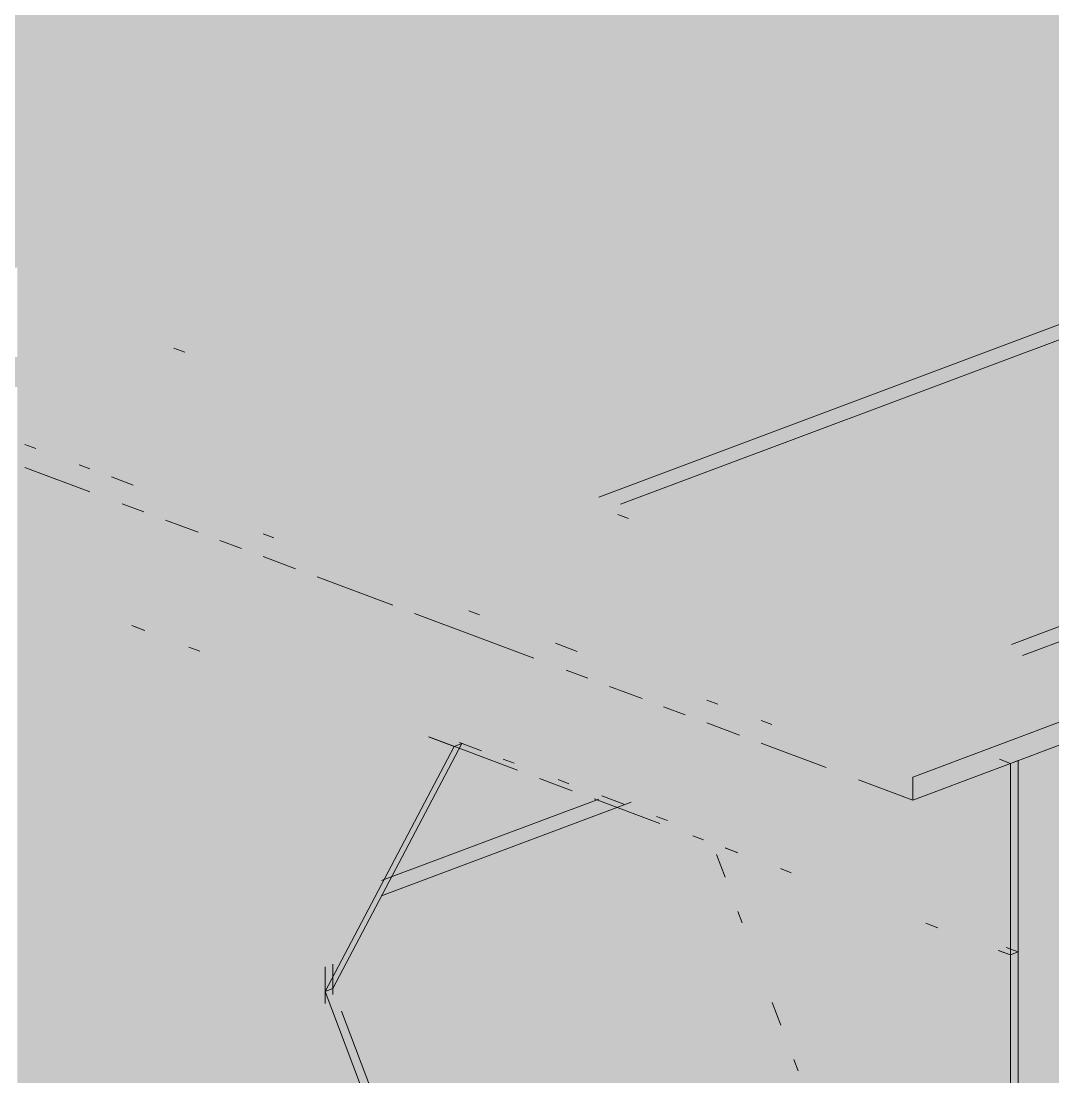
# Paper-space layout '03 3D Building and Roof' of a CAD drawing. Header units: millimetres. Extents: x 5 to 415, y 5 to 292.
# Drawn here: x 182.57 to 188.49, y 92.27 to 98.33 of the extents above; entities that cross this region are included whole.
import ezdxf

# ---------------------------------------------------------------- set-up
doc = ezdxf.new("R2010")
doc.units = ezdxf.units.MM
doc.layers.add('EXISTING', color=7, linetype='Continuous')
doc.layers.add('IMAGES', color=7, linetype='Continuous')

# ---------------------------------------------------------------- blocks, each defined once
blk = doc.blocks.new('SHEET_03')
at = {"layer": 'EXISTING', "color": 250, "lineweight": 9}
for p, q in [((185.8864, 95.5961), (193.7485, 98.5413)), ((186.0112, 95.5554), (193.8109, 98.4773)), ((188.2575, 94.7508), (196.0572, 97.6726)), ((188.3199, 94.6867), (196.0572, 97.5852)), ((183.5087, 96.4283), (183.4465, 96.4516)), ((182.5909, 95.8981), (182.653, 95.8748)), ((182.9639, 95.6273), (182.5909, 95.767)), ((182.9017, 95.7817), (182.9639, 95.7584)), ((183.0883, 95.7118), (183.2126, 95.6652)), ((183.2748, 95.5108), (183.1505, 95.5574)), ((183.5857, 95.3943), (183.3992, 95.4642)), ((186.058, 95.4733), (185.9958, 95.4966)), ((183.8344, 95.3012), (183.7101, 95.3478)), ((183.9588, 95.3857), (184.0209, 95.3624)), ((184.1453, 95.1847), (183.9588, 95.2546)), ((184.7049, 94.9751), (184.2697, 95.1381)), ((185.5132, 94.6723), (184.8293, 94.9285)), ((185.1401, 94.9431), (185.2023, 94.9198)), ((183.2742, 94.8323), (183.2047, 94.8583)), ((183.2178, 94.8534), (183.2807, 94.8299)), ((183.5323, 94.7356), (183.5953, 94.7121)), ((185.6376, 94.7568), (185.7619, 94.7102)), ((185.8241, 94.5558), (185.6997, 94.6024)), ((186.135, 94.4394), (185.9485, 94.5092)), ((186.3837, 94.3462), (186.2593, 94.3928)), ((186.5081, 94.4307), (186.5702, 94.4074)), ((187.6894, 93.9882), (188.856, 94.4252)), ((186.8189, 94.3143), (186.8811, 94.291)), ((186.6946, 94.2297), (186.5081, 94.2996)), ((188.856, 94.294), (187.6894, 93.8571)), ((185.0564, 94.1647), (184.9083, 94.2202)), ((184.9163, 94.2172), (185.4196, 94.0286)), ((184.3157, 92.7588), (185.0564, 94.1647)), ((185.1008, 94.1813), (184.3602, 92.7754)), ((185.1008, 94.1813), (185.0564, 94.1647)), ((185.2124, 94.1396), (185.0866, 94.1867)), ((187.192, 94.0434), (186.8189, 94.1831)), ((185.4011, 94.0689), (185.3382, 94.0924)), ((188.2505, 94.0672), (188.1876, 94.0908)), ((188.2505, 94.0672), (188.2949, 94.0839)), ((188.2949, 94.0839), (188.2949, 92.9848)), ((188.2505, 92.9682), (188.2505, 94.0672)), ((185.5454, 93.9815), (185.7341, 93.9108)), ((185.7157, 93.951), (185.6528, 93.9746)), ((187.6894, 93.8571), (187.3785, 93.9735)), ((187.6894, 93.9882), (187.6894, 93.8571)), ((184.6384, 93.395), (185.8864, 93.8625)), ((184.6384, 93.3076), (186.0736, 93.8452)), ((185.86, 93.8637), (186.2374, 93.7223)), ((186.0302, 93.8332), (185.9044, 93.8803)), ((186.2818, 93.7389), (186.2189, 93.7625)), ((186.4261, 93.6516), (186.489, 93.628)), ((186.5624, 93.5444), (186.6118, 93.4137)), ((186.6858, 93.5543), (186.6118, 93.582)), ((186.6149, 93.5809), (186.6778, 93.5573)), ((186.9294, 93.4631), (186.9923, 93.4395)), ((186.6858, 93.2176), (186.7105, 93.1523)), ((187.8339, 93.1242), (187.7644, 93.1503)), ((188.2505, 92.9682), (188.181, 92.9942)), ((188.1876, 92.9917), (188.2505, 92.9682)), ((188.2255, 93.0108), (188.2949, 92.9848)), ((188.2949, 92.9848), (188.232, 93.0084)), ((188.2949, 92.9848), (188.2505, 92.9682)), ((188.2949, 92.9848), (188.2949, 89.6181)), ((188.2505, 89.6014), (188.2505, 92.9682)), ((184.3157, 92.8991), (184.3157, 92.7588)), ((184.3157, 92.7244), (184.3157, 92.8618)), ((184.3602, 92.7754), (184.3602, 92.9157)), ((184.3602, 92.8785), (184.3602, 92.7411)), ((184.3157, 92.7588), (184.3602, 92.7754)), ((184.3157, 92.7588), (184.3157, 92.6886)), ((185.0317, 90.8633), (184.3157, 92.7588)), ((186.8833, 92.6947), (186.9327, 92.564)), ((184.4095, 92.6447), (184.6811, 91.9257)), ((187.0068, 92.3679), (187.0315, 92.3026))]:
    blk.add_line(p, q, dxfattribs=at)
at = {"layer": 'IMAGES', "color": 7}
for points in [[(179.6344, 98.2857), (190.2589, 98.2857), (179.6344, 98.4571), (190.2589, 98.4571)], [(179.6344, 98.1143), (189.7448, 98.1143), (179.6344, 98.2857), (189.7448, 98.2857)], [(179.9771, 97.9429), (189.5734, 97.9429), (179.9771, 98.1143), (189.5734, 98.1143)], [(180.4912, 97.7714), (189.0593, 97.7714), (180.4912, 97.9429), (189.0593, 97.9429)], [(181.0053, 97.6), (188.3739, 97.6), (181.0053, 97.7714), (188.3739, 97.7714)], [(188.3739, 97.4286), (188.5453, 97.4286), (188.3739, 97.7714), (188.5453, 97.7714)], [(181.348, 97.4286), (188.0312, 97.4286), (181.348, 97.6), (188.0312, 97.6)], [(188.0312, 97.4286), (188.3739, 97.4286), (188.0312, 97.6), (188.3739, 97.6)], [(181.8621, 97.2571), (187.6884, 97.2571), (181.8621, 97.4286), (187.6884, 97.4286)], [(187.6884, 97.2571), (188.0312, 97.2571), (187.6884, 97.4286), (188.0312, 97.4286)], [(188.0312, 97.2571), (188.2025, 97.2571), (188.0312, 97.4286), (188.2025, 97.4286)], [(188.2025, 97.2571), (188.3739, 97.2571), (188.2025, 97.4286), (188.3739, 97.4286)], [(188.3739, 97.2571), (188.5453, 97.2571), (188.3739, 97.4286), (188.5453, 97.4286)], [(182.3762, 97.0857), (187.1743, 97.0857), (182.3762, 97.2571), (187.1743, 97.2571)], [(187.1743, 97.0857), (187.6884, 97.0857), (187.1743, 97.2571), (187.6884, 97.2571)], [(187.6884, 97.0857), (187.8598, 97.0857), (187.6884, 97.2571), (187.8598, 97.2571)], [(187.8598, 97.0857), (188.0312, 97.0857), (187.8598, 97.2571), (188.0312, 97.2571)], [(188.0312, 97.0857), (188.2025, 97.0857), (188.0312, 97.2571), (188.2025, 97.2571)], [(188.2025, 97.0857), (188.3739, 97.0857), (188.2025, 97.2571), (188.3739, 97.2571)], [(188.3739, 97.0857), (188.5453, 97.0857), (188.3739, 97.2571), (188.5453, 97.2571)], [(182.3762, 96.9143), (182.7189, 96.9143), (182.3762, 97.0857), (182.7189, 97.0857)], [(182.7189, 96.9143), (186.6603, 96.9143), (182.7189, 97.0857), (186.6603, 97.0857)], [(186.6603, 96.9143), (187.1743, 96.9143), (186.6603, 97.0857), (187.1743, 97.0857)], [(187.1743, 96.9143), (187.3457, 96.9143), (187.1743, 97.0857), (187.3457, 97.0857)], [(187.3457, 96.9143), (187.6884, 96.9143), (187.3457, 97.0857), (187.6884, 97.0857)], [(187.6884, 96.9143), (187.8598, 96.9143), (187.6884, 97.0857), (187.8598, 97.0857)], [(187.8598, 96.9143), (188.0312, 96.9143), (187.8598, 97.0857), (188.0312, 97.0857)], [(188.0312, 96.9143), (188.2025, 96.9143), (188.0312, 97.0857), (188.2025, 97.0857)], [(188.2025, 96.9143), (188.888, 96.9143), (188.2025, 97.0857), (188.888, 97.0857)], [(182.5475, 96.7429), (182.7189, 96.7429), (182.5475, 96.9143), (182.7189, 96.9143)], [(182.7189, 96.7429), (183.233, 96.7429), (182.7189, 96.9143), (183.233, 96.9143)], [(183.233, 96.5714), (183.4044, 96.5714), (183.233, 96.9143), (183.4044, 96.9143)], [(183.4044, 96.7429), (186.1462, 96.7429), (183.4044, 96.9143), (186.1462, 96.9143)], [(186.1462, 96.7429), (186.6603, 96.7429), (186.1462, 96.9143), (186.6603, 96.9143)], [(186.6603, 96.7429), (186.8316, 96.7429), (186.6603, 96.9143), (186.8316, 96.9143)], [(186.8316, 96.7429), (187.003, 96.7429), (186.8316, 96.9143), (187.003, 96.9143)], [(187.003, 96.7429), (187.1743, 96.7429), (187.003, 96.9143), (187.1743, 96.9143)], [(187.1743, 96.7429), (187.3457, 96.7429), (187.1743, 96.9143), (187.3457, 96.9143)], [(187.3457, 96.7429), (187.6884, 96.7429), (187.3457, 96.9143), (187.6884, 96.9143)], [(187.6884, 96.7429), (188.5453, 96.7429), (187.6884, 96.9143), (188.5453, 96.9143)], [(182.5475, 96.5714), (182.7189, 96.5714), (182.5475, 96.7429), (182.7189, 96.7429)], [(182.7189, 96.5714), (182.8903, 96.5714), (182.7189, 96.7429), (182.8903, 96.7429)], [(182.8903, 96.5714), (183.0616, 96.5714), (182.8903, 96.7429), (183.0616, 96.7429)], [(183.0616, 96.5714), (183.233, 96.5714), (183.0616, 96.7429), (183.233, 96.7429)], [(183.4044, 96.5714), (183.5757, 96.5714), (183.4044, 96.7429), (183.5757, 96.7429)], [(183.5757, 96.5714), (185.9748, 96.5714), (183.5757, 96.7429), (185.9748, 96.7429)], [(185.9748, 96.5714), (186.1462, 96.5714), (185.9748, 96.7429), (186.1462, 96.7429)], [(186.1462, 96.5714), (186.4889, 96.5714), (186.1462, 96.7429), (186.4889, 96.7429)], [(186.4889, 96.5714), (186.6603, 96.5714), (186.4889, 96.7429), (186.6603, 96.7429)], [(186.6603, 96.5714), (186.8316, 96.5714), (186.6603, 96.7429), (186.8316, 96.7429)], [(186.8316, 96.5714), (187.003, 96.5714), (186.8316, 96.7429), (187.003, 96.7429)], [(187.003, 96.5714), (187.1743, 96.5714), (187.003, 96.7429), (187.1743, 96.7429)], [(187.1743, 96.5714), (188.0312, 96.5714), (187.1743, 96.7429), (188.0312, 96.7429)], [(188.0312, 96.5714), (188.2025, 96.5714), (188.0312, 96.7429), (188.2025, 96.7429)], [(188.2025, 96.5714), (188.3739, 96.5714), (188.2025, 96.7429), (188.3739, 96.7429)], [(188.3739, 96.5714), (188.5453, 96.5714), (188.3739, 96.7429), (188.5453, 96.7429)], [(182.5475, 96.4), (182.7189, 96.4), (182.5475, 96.5714), (182.7189, 96.5714)], [(182.7189, 96.4), (182.8903, 96.4), (182.7189, 96.5714), (182.8903, 96.5714)], [(182.8903, 96.4), (183.0616, 96.4), (182.8903, 96.5714), (183.0616, 96.5714)], [(183.0616, 96.4), (183.233, 96.4), (183.0616, 96.5714), (183.233, 96.5714)], [(183.233, 96.4), (183.4044, 96.4), (183.233, 96.5714), (183.4044, 96.5714)], [(183.4044, 96.4), (183.5757, 96.4), (183.4044, 96.5714), (183.5757, 96.5714)], [(183.5757, 96.4), (184.0898, 96.4), (183.5757, 96.5714), (184.0898, 96.5714)], [(184.0898, 96.4), (185.2894, 96.4), (184.0898, 96.5714), (185.2894, 96.5714)], [(185.2894, 96.4), (185.9748, 96.4), (185.2894, 96.5714), (185.9748, 96.5714)], [(185.9748, 96.4), (186.1462, 96.4), (185.9748, 96.5714), (186.1462, 96.5714)], [(186.1462, 96.4), (186.4889, 96.4), (186.1462, 96.5714), (186.4889, 96.5714)], [(186.4889, 96.4), (186.8316, 96.4), (186.4889, 96.5714), (186.8316, 96.5714)], [(186.8316, 96.4), (187.5171, 96.4), (186.8316, 96.5714), (187.5171, 96.5714)], [(187.5171, 96.4), (187.8598, 96.4), (187.5171, 96.5714), (187.8598, 96.5714)], [(187.8598, 96.4), (188.0312, 96.4), (187.8598, 96.5714), (188.0312, 96.5714)], [(188.0312, 96.4), (188.2025, 96.4), (188.0312, 96.5714), (188.2025, 96.5714)], [(188.2025, 96.4), (188.3739, 96.4), (188.2025, 96.5714), (188.3739, 96.5714)], [(188.3739, 96.2286), (188.5453, 96.2286), (188.3739, 96.5714), (188.5453, 96.5714)], [(182.0335, 96.2286), (183.233, 96.2286), (182.0335, 96.4), (183.233, 96.4)], [(183.233, 96.2286), (183.4044, 96.2286), (183.233, 96.4), (183.4044, 96.4)], [(183.4044, 96.2286), (183.5757, 96.2286), (183.4044, 96.4), (183.5757, 96.4)], [(183.5757, 96.2286), (183.7471, 96.2286), (183.5757, 96.4), (183.7471, 96.4)], [(183.7471, 96.2286), (183.9184, 96.2286), (183.7471, 96.4), (183.9184, 96.4)], [(183.9184, 96.2286), (184.0898, 96.2286), (183.9184, 96.4), (184.0898, 96.4)], [(184.0898, 96.2286), (184.4325, 96.2286), (184.0898, 96.4), (184.4325, 96.4)], [(184.4325, 96.2286), (184.9466, 96.2286), (184.4325, 96.4), (184.9466, 96.4)], [(184.9466, 96.2286), (185.2894, 96.2286), (184.9466, 96.4), (185.2894, 96.4)], [(185.2894, 96.2286), (185.4607, 96.2286), (185.2894, 96.4), (185.4607, 96.4)], [(185.4607, 96.2286), (185.6321, 96.2286), (185.4607, 96.4), (185.6321, 96.4)], [(185.6321, 96.2286), (185.9748, 96.2286), (185.6321, 96.4), (185.9748, 96.4)], [(185.9748, 96.2286), (186.1462, 96.2286), (185.9748, 96.4), (186.1462, 96.4)], [(186.1462, 96.2286), (186.3175, 96.2286), (186.1462, 96.4), (186.3175, 96.4)], [(186.3175, 96.2286), (187.1743, 96.2286), (186.3175, 96.4), (187.1743, 96.4)], [(187.1743, 96.2286), (187.3457, 96.2286), (187.1743, 96.4), (187.3457, 96.4)], [(187.3457, 96.2286), (187.5171, 96.2286), (187.3457, 96.4), (187.5171, 96.4)], [(187.5171, 96.2286), (187.6884, 96.2286), (187.5171, 96.4), (187.6884, 96.4)], [(187.6884, 96.2286), (187.8598, 96.2286), (187.6884, 96.4), (187.8598, 96.4)], [(187.8598, 96.2286), (188.3739, 96.2286), (187.8598, 96.4), (188.3739, 96.4)], [(182.5475, 96.0571), (182.7189, 96.0571), (182.5475, 96.2286), (182.7189, 96.2286)], [(182.7189, 96.0571), (183.4044, 96.0571), (182.7189, 96.2286), (183.4044, 96.2286)], [(183.4044, 96.0571), (183.7471, 96.0571), (183.4044, 96.2286), (183.7471, 96.2286)], [(183.7471, 96.0571), (183.9184, 96.0571), (183.7471, 96.2286), (183.9184, 96.2286)], [(183.9184, 96.0571), (184.0898, 96.0571), (183.9184, 96.2286), (184.0898, 96.2286)], [(184.0898, 96.0571), (184.2612, 96.0571), (184.0898, 96.2286), (184.2612, 96.2286)], [(184.2612, 96.0571), (184.4325, 96.0571), (184.2612, 96.2286), (184.4325, 96.2286)], [(184.4325, 96.0571), (184.6039, 96.0571), (184.4325, 96.2286), (184.6039, 96.2286)], [(184.6039, 96.0571), (184.7753, 96.0571), (184.6039, 96.2286), (184.7753, 96.2286)], [(184.7753, 96.0571), (184.9466, 96.0571), (184.7753, 96.2286), (184.9466, 96.2286)], [(184.9466, 96.0571), (185.118, 96.0571), (184.9466, 96.2286), (185.118, 96.2286)], [(185.118, 96.0571), (185.2894, 96.0571), (185.118, 96.2286), (185.2894, 96.2286)], [(185.2894, 96.0571), (185.4607, 96.0571), (185.2894, 96.2286), (185.4607, 96.2286)], [(185.4607, 96.0571), (185.6321, 96.0571), (185.4607, 96.2286), (185.6321, 96.2286)], [(185.6321, 96.0571), (185.9748, 96.0571), (185.6321, 96.2286), (185.9748, 96.2286)], [(185.9748, 96.0571), (186.6603, 96.0571), (185.9748, 96.2286), (186.6603, 96.2286)], [(186.6603, 96.0571), (186.8316, 96.0571), (186.6603, 96.2286), (186.8316, 96.2286)], [(186.8316, 96.0571), (187.003, 96.0571), (186.8316, 96.2286), (187.003, 96.2286)], [(187.003, 96.0571), (187.1743, 96.0571), (187.003, 96.2286), (187.1743, 96.2286)], [(187.1743, 96.0571), (187.3457, 96.0571), (187.1743, 96.2286), (187.3457, 96.2286)], [(187.3457, 95.8857), (187.5171, 95.8857), (187.3457, 96.2286), (187.5171, 96.2286)], [(187.5171, 96.0571), (187.8598, 96.0571), (187.5171, 96.2286), (187.8598, 96.2286)], [(187.8598, 96.0571), (188.2025, 96.0571), (187.8598, 96.2286), (188.2025, 96.2286)], [(188.2025, 96.0571), (188.7166, 96.0571), (188.2025, 96.2286), (188.7166, 96.2286)], [(182.5475, 95.8857), (182.7189, 95.8857), (182.5475, 96.0571), (182.7189, 96.0571)], [(182.7189, 95.8857), (182.8903, 95.8857), (182.7189, 96.0571), (182.8903, 96.0571)], [(182.8903, 95.8857), (183.233, 95.8857), (182.8903, 96.0571), (183.233, 96.0571)], [(183.233, 95.8857), (183.9184, 95.8857), (183.233, 96.0571), (183.9184, 96.0571)], [(183.9184, 95.8857), (184.0898, 95.8857), (183.9184, 96.0571), (184.0898, 96.0571)], [(184.0898, 95.8857), (184.2612, 95.8857), (184.0898, 96.0571), (184.2612, 96.0571)], [(184.2612, 95.8857), (184.4325, 95.8857), (184.2612, 96.0571), (184.4325, 96.0571)], [(184.4325, 95.8857), (184.6039, 95.8857), (184.4325, 96.0571), (184.6039, 96.0571)], [(184.6039, 95.8857), (184.7753, 95.8857), (184.6039, 96.0571), (184.7753, 96.0571)], [(184.7753, 95.8857), (185.118, 95.8857), (184.7753, 96.0571), (185.118, 96.0571)], [(185.118, 95.8857), (185.2894, 95.8857), (185.118, 96.0571), (185.2894, 96.0571)], [(185.2894, 95.8857), (185.4607, 95.8857), (185.2894, 96.0571), (185.4607, 96.0571)], [(185.4607, 95.8857), (186.1462, 95.8857), (185.4607, 96.0571), (186.1462, 96.0571)], [(186.1462, 95.8857), (186.6603, 95.8857), (186.1462, 96.0571), (186.6603, 96.0571)], [(186.6603, 95.8857), (186.8316, 95.8857), (186.6603, 96.0571), (186.8316, 96.0571)], [(186.8316, 95.8857), (187.003, 95.8857), (186.8316, 96.0571), (187.003, 96.0571)], [(187.003, 95.8857), (187.3457, 95.8857), (187.003, 96.0571), (187.3457, 96.0571)], [(187.5171, 95.8857), (187.6884, 95.8857), (187.5171, 96.0571), (187.6884, 96.0571)], [(187.6884, 95.8857), (187.8598, 95.8857), (187.6884, 96.0571), (187.8598, 96.0571)], [(187.8598, 95.8857), (188.2025, 95.8857), (187.8598, 96.0571), (188.2025, 96.0571)], [(188.2025, 95.8857), (190.0875, 95.8857), (188.2025, 96.0571), (190.0875, 96.0571)], [(182.5475, 95.7143), (182.7189, 95.7143), (182.5475, 95.8857), (182.7189, 95.8857)], [(182.7189, 95.5429), (182.8903, 95.5429), (182.7189, 95.8857), (182.8903, 95.8857)], [(182.8903, 95.7143), (183.0616, 95.7143), (182.8903, 95.8857), (183.0616, 95.8857)], [(183.0616, 95.7143), (183.233, 95.7143), (183.0616, 95.8857), (183.233, 95.8857)], [(183.233, 95.7143), (184.6039, 95.7143), (183.233, 95.8857), (184.6039, 95.8857)], [(184.6039, 95.7143), (185.118, 95.7143), (184.6039, 95.8857), (185.118, 95.8857)], [(185.118, 95.7143), (185.2894, 95.7143), (185.118, 95.8857), (185.2894, 95.8857)], [(185.2894, 95.7143), (185.4607, 95.7143), (185.2894, 95.8857), (185.4607, 95.8857)], [(185.4607, 95.7143), (185.8034, 95.7143), (185.4607, 95.8857), (185.8034, 95.8857)], [(185.8034, 95.7143), (186.1462, 95.7143), (185.8034, 95.8857), (186.1462, 95.8857)], [(186.1462, 95.7143), (186.3175, 95.7143), (186.1462, 95.8857), (186.3175, 95.8857)], [(186.3175, 95.7143), (186.4889, 95.7143), (186.3175, 95.8857), (186.4889, 95.8857)], [(186.4889, 95.7143), (186.6603, 95.7143), (186.4889, 95.8857), (186.6603, 95.8857)], [(186.6603, 95.7143), (186.8316, 95.7143), (186.6603, 95.8857), (186.8316, 95.8857)], [(186.8316, 95.7143), (187.003, 95.7143), (186.8316, 95.8857), (187.003, 95.8857)], [(187.003, 95.7143), (187.1743, 95.7143), (187.003, 95.8857), (187.1743, 95.8857)], [(187.1743, 95.7143), (187.3457, 95.7143), (187.1743, 95.8857), (187.3457, 95.8857)], [(187.3457, 95.7143), (187.5171, 95.7143), (187.3457, 95.8857), (187.5171, 95.8857)], [(187.5171, 95.7143), (189.4021, 95.7143), (187.5171, 95.8857), (189.4021, 95.8857)], [(182.5475, 95.5429), (182.7189, 95.5429), (182.5475, 95.7143), (182.7189, 95.7143)], [(182.8903, 95.5429), (183.0616, 95.5429), (182.8903, 95.7143), (183.0616, 95.7143)], [(183.0616, 95.5429), (183.233, 95.5429), (183.0616, 95.7143), (183.233, 95.7143)], [(183.233, 95.5429), (183.4044, 95.5429), (183.233, 95.7143), (183.4044, 95.7143)], [(183.4044, 95.5429), (183.5757, 95.5429), (183.4044, 95.7143), (183.5757, 95.7143)], [(183.5757, 95.5429), (183.7471, 95.5429), (183.5757, 95.7143), (183.7471, 95.7143)], [(183.7471, 95.5429), (184.0898, 95.5429), (183.7471, 95.7143), (184.0898, 95.7143)], [(184.0898, 95.5429), (185.6321, 95.5429), (184.0898, 95.7143), (185.6321, 95.7143)], [(185.6321, 95.5429), (185.8034, 95.5429), (185.6321, 95.7143), (185.8034, 95.7143)], [(185.8034, 95.5429), (185.9748, 95.5429), (185.8034, 95.7143), (185.9748, 95.7143)], [(185.9748, 95.5429), (186.1462, 95.5429), (185.9748, 95.7143), (186.1462, 95.7143)], [(186.1462, 95.5429), (186.3175, 95.5429), (186.1462, 95.7143), (186.3175, 95.7143)], [(186.3175, 95.5429), (186.4889, 95.5429), (186.3175, 95.7143), (186.4889, 95.7143)], [(186.4889, 95.5429), (186.6603, 95.5429), (186.4889, 95.7143), (186.6603, 95.7143)], [(186.6603, 95.5429), (186.8316, 95.5429), (186.6603, 95.7143), (186.8316, 95.7143)], [(186.8316, 95.5429), (187.3457, 95.5429), (186.8316, 95.7143), (187.3457, 95.7143)], [(187.3457, 95.5429), (188.888, 95.5429), (187.3457, 95.7143), (188.888, 95.7143)], [(182.5475, 95.2), (182.7189, 95.2), (182.5475, 95.5429), (182.7189, 95.5429)], [(182.7189, 95.3714), (182.8903, 95.3714), (182.7189, 95.5429), (182.8903, 95.5429)], [(182.8903, 95.3714), (183.0616, 95.3714), (182.8903, 95.5429), (183.0616, 95.5429)], [(183.0616, 95.3714), (183.233, 95.3714), (183.0616, 95.5429), (183.233, 95.5429)], [(183.233, 95.3714), (183.5757, 95.3714), (183.233, 95.5429), (183.5757, 95.5429)], [(183.5757, 95.3714), (183.9184, 95.3714), (183.5757, 95.5429), (183.9184, 95.5429)], [(183.9184, 95.3714), (184.0898, 95.3714), (183.9184, 95.5429), (184.0898, 95.5429)], [(184.0898, 95.3714), (184.2612, 95.3714), (184.0898, 95.5429), (184.2612, 95.5429)], [(184.2612, 95.3714), (184.4325, 95.3714), (184.2612, 95.5429), (184.4325, 95.5429)], [(184.4325, 95.3714), (185.8034, 95.3714), (184.4325, 95.5429), (185.8034, 95.5429)], [(185.8034, 95.3714), (185.9748, 95.3714), (185.8034, 95.5429), (185.9748, 95.5429)], [(185.9748, 95.3714), (186.1462, 95.3714), (185.9748, 95.5429), (186.1462, 95.5429)], [(186.1462, 95.3714), (186.3175, 95.3714), (186.1462, 95.5429), (186.3175, 95.5429)], [(186.3175, 95.3714), (186.4889, 95.3714), (186.3175, 95.5429), (186.4889, 95.5429)], [(186.4889, 95.3714), (186.8316, 95.3714), (186.4889, 95.5429), (186.8316, 95.5429)], [(186.8316, 95.3714), (188.5453, 95.3714), (186.8316, 95.5429), (188.5453, 95.5429)], [(182.7189, 95.2), (182.8903, 95.2), (182.7189, 95.3714), (182.8903, 95.3714)], [(182.8903, 95.2), (183.0616, 95.2), (182.8903, 95.3714), (183.0616, 95.3714)], [(183.0616, 95.0286), (183.233, 95.0286), (183.0616, 95.3714), (183.233, 95.3714)], [(183.233, 95.2), (183.4044, 95.2), (183.233, 95.3714), (183.4044, 95.3714)], [(183.4044, 95.2), (183.5757, 95.2), (183.4044, 95.3714), (183.5757, 95.3714)], [(183.5757, 95.2), (183.7471, 95.2), (183.5757, 95.3714), (183.7471, 95.3714)], [(183.7471, 95.2), (183.9184, 95.2), (183.7471, 95.3714), (183.9184, 95.3714)], [(183.9184, 95.2), (184.2612, 95.2), (183.9184, 95.3714), (184.2612, 95.3714)], [(184.2612, 95.2), (184.4325, 95.2), (184.2612, 95.3714), (184.4325, 95.3714)], [(184.4325, 95.2), (184.6039, 95.2), (184.4325, 95.3714), (184.6039, 95.3714)], [(184.6039, 95.2), (184.7753, 95.2), (184.6039, 95.3714), (184.7753, 95.3714)], [(184.7753, 95.2), (185.9748, 95.2), (184.7753, 95.3714), (185.9748, 95.3714)], [(185.9748, 95.2), (186.3175, 95.2), (185.9748, 95.3714), (186.3175, 95.3714)], [(186.3175, 95.2), (186.4889, 95.2), (186.3175, 95.3714), (186.4889, 95.3714)], [(186.4889, 95.2), (186.6603, 95.2), (186.4889, 95.3714), (186.6603, 95.3714)], [(186.6603, 95.2), (186.8316, 95.2), (186.6603, 95.3714), (186.8316, 95.3714)], [(186.8316, 95.0286), (187.003, 95.0286), (186.8316, 95.3714), (187.003, 95.3714)], [(187.003, 95.2), (187.1743, 95.2), (187.003, 95.3714), (187.1743, 95.3714)], [(187.1743, 95.2), (187.3457, 95.2), (187.1743, 95.3714), (187.3457, 95.3714)], [(187.3457, 95.2), (187.8598, 95.2), (187.3457, 95.3714), (187.8598, 95.3714)], [(187.8598, 95.2), (188.2025, 95.2), (187.8598, 95.3714), (188.2025, 95.3714)], [(188.2025, 95.2), (188.3739, 95.2), (188.2025, 95.3714), (188.3739, 95.3714)], [(188.3739, 95.2), (188.5453, 95.2), (188.3739, 95.3714), (188.5453, 95.3714)], [(182.5475, 95.0286), (182.7189, 95.0286), (182.5475, 95.2), (182.7189, 95.2)], [(182.7189, 95.0286), (183.0616, 95.0286), (182.7189, 95.2), (183.0616, 95.2)], [(183.233, 95.0286), (183.4044, 95.0286), (183.233, 95.2), (183.4044, 95.2)], [(183.4044, 94.8571), (183.5757, 94.8571), (183.4044, 95.2), (183.5757, 95.2)], [(183.5757, 95.0286), (183.7471, 95.0286), (183.5757, 95.2), (183.7471, 95.2)], [(183.7471, 95.0286), (183.9184, 95.0286), (183.7471, 95.2), (183.9184, 95.2)], [(183.9184, 95.0286), (184.0898, 95.0286), (183.9184, 95.2), (184.0898, 95.2)], [(184.0898, 95.0286), (184.2612, 95.0286), (184.0898, 95.2), (184.2612, 95.2)], [(184.2612, 95.0286), (184.4325, 95.0286), (184.2612, 95.2), (184.4325, 95.2)], [(184.4325, 95.0286), (184.6039, 95.0286), (184.4325, 95.2), (184.6039, 95.2)], [(184.6039, 95.0286), (184.7753, 95.0286), (184.6039, 95.2), (184.7753, 95.2)], [(184.7753, 95.0286), (185.4607, 95.0286), (184.7753, 95.2), (185.4607, 95.2)], [(185.4607, 95.0286), (186.3175, 95.0286), (185.4607, 95.2), (186.3175, 95.2)], [(186.3175, 95.0286), (186.4889, 95.0286), (186.3175, 95.2), (186.4889, 95.2)], [(186.4889, 95.0286), (186.8316, 95.0286), (186.4889, 95.2), (186.8316, 95.2)], [(187.003, 95.0286), (187.1743, 95.0286), (187.003, 95.2), (187.1743, 95.2)], [(187.1743, 95.0286), (187.3457, 95.0286), (187.1743, 95.2), (187.3457, 95.2)], [(187.3457, 95.0286), (187.5171, 95.0286), (187.3457, 95.2), (187.5171, 95.2)], [(187.5171, 95.0286), (187.6884, 95.0286), (187.5171, 95.2), (187.6884, 95.2)], [(187.6884, 95.0286), (187.8598, 95.0286), (187.6884, 95.2), (187.8598, 95.2)], [(187.8598, 95.0286), (188.0312, 95.0286), (187.8598, 95.2), (188.0312, 95.2)], [(188.0312, 95.0286), (188.2025, 95.0286), (188.0312, 95.2), (188.2025, 95.2)], [(188.2025, 95.0286), (188.3739, 95.0286), (188.2025, 95.2), (188.3739, 95.2)], [(188.3739, 95.0286), (188.5453, 95.0286), (188.3739, 95.2), (188.5453, 95.2)], [(182.5475, 94.8571), (182.7189, 94.8571), (182.5475, 95.0286), (182.7189, 95.0286)], [(182.7189, 94.8571), (183.0616, 94.8571), (182.7189, 95.0286), (183.0616, 95.0286)], [(183.0616, 94.8571), (183.233, 94.8571), (183.0616, 95.0286), (183.233, 95.0286)], [(183.233, 94.8571), (183.4044, 94.8571), (183.233, 95.0286), (183.4044, 95.0286)], [(183.5757, 94.8571), (183.9184, 94.8571), (183.5757, 95.0286), (183.9184, 95.0286)], [(183.9184, 94.8571), (184.0898, 94.8571), (183.9184, 95.0286), (184.0898, 95.0286)], [(184.0898, 94.8571), (184.2612, 94.8571), (184.0898, 95.0286), (184.2612, 95.0286)], [(184.2612, 94.8571), (184.4325, 94.8571), (184.2612, 95.0286), (184.4325, 95.0286)], [(184.4325, 94.8571), (184.6039, 94.8571), (184.4325, 95.0286), (184.6039, 95.0286)], [(184.6039, 94.8571), (184.7753, 94.8571), (184.6039, 95.0286), (184.7753, 95.0286)], [(184.7753, 94.8571), (184.9466, 94.8571), (184.7753, 95.0286), (184.9466, 95.0286)], [(184.9466, 94.8571), (185.118, 94.8571), (184.9466, 95.0286), (185.118, 95.0286)], [(185.118, 94.8571), (185.2894, 94.8571), (185.118, 95.0286), (185.2894, 95.0286)], [(185.2894, 94.8571), (185.4607, 94.8571), (185.2894, 95.0286), (185.4607, 95.0286)], [(185.4607, 94.8571), (185.8034, 94.8571), (185.4607, 95.0286), (185.8034, 95.0286)], [(185.8034, 94.8571), (186.8316, 94.8571), (185.8034, 95.0286), (186.8316, 95.0286)], [(186.8316, 94.8571), (187.003, 94.8571), (186.8316, 95.0286), (187.003, 95.0286)], [(187.003, 94.8571), (187.1743, 94.8571), (187.003, 95.0286), (187.1743, 95.0286)], [(187.1743, 94.8571), (187.3457, 94.8571), (187.1743, 95.0286), (187.3457, 95.0286)], [(187.3457, 94.8571), (187.5171, 94.8571), (187.3457, 95.0286), (187.5171, 95.0286)], [(187.5171, 94.8571), (187.6884, 94.8571), (187.5171, 95.0286), (187.6884, 95.0286)], [(187.6884, 94.8571), (187.8598, 94.8571), (187.6884, 95.0286), (187.8598, 95.0286)], [(187.8598, 94.5143), (188.2025, 94.5143), (187.8598, 95.0286), (188.2025, 95.0286)], [(188.2025, 94.8571), (188.3739, 94.8571), (188.2025, 95.0286), (188.3739, 95.0286)], [(188.3739, 94.8571), (188.5453, 94.8571), (188.3739, 95.0286), (188.5453, 95.0286)], [(182.5475, 91.7714), (182.7189, 91.7714), (182.5475, 94.8571), (182.7189, 94.8571)], [(182.7189, 94.6857), (182.8903, 94.6857), (182.7189, 94.8571), (182.8903, 94.8571)], [(182.8903, 94.6857), (183.0616, 94.6857), (182.8903, 94.8571), (183.0616, 94.8571)], [(183.0616, 94.6857), (183.5757, 94.6857), (183.0616, 94.8571), (183.5757, 94.8571)], [(183.5757, 94.6857), (183.7471, 94.6857), (183.5757, 94.8571), (183.7471, 94.8571)], [(183.7471, 94.6857), (184.2612, 94.6857), (183.7471, 94.8571), (184.2612, 94.8571)], [(184.2612, 94.6857), (184.7753, 94.6857), (184.2612, 94.8571), (184.7753, 94.8571)], [(184.7753, 94.6857), (184.9466, 94.6857), (184.7753, 94.8571), (184.9466, 94.8571)], [(184.9466, 94.6857), (185.118, 94.6857), (184.9466, 94.8571), (185.118, 94.8571)], [(185.118, 94.6857), (185.2894, 94.6857), (185.118, 94.8571), (185.2894, 94.8571)], [(185.2894, 94.6857), (185.4607, 94.6857), (185.2894, 94.8571), (185.4607, 94.8571)], [(185.4607, 94.6857), (185.6321, 94.6857), (185.4607, 94.8571), (185.6321, 94.8571)], [(185.6321, 94.6857), (185.8034, 94.6857), (185.6321, 94.8571), (185.8034, 94.8571)], [(185.8034, 94.6857), (185.9748, 94.6857), (185.8034, 94.8571), (185.9748, 94.8571)], [(185.9748, 94.6857), (186.1462, 94.6857), (185.9748, 94.8571), (186.1462, 94.8571)], [(186.1462, 94.6857), (186.3175, 94.6857), (186.1462, 94.8571), (186.3175, 94.8571)], [(186.3175, 94.6857), (187.1743, 94.6857), (186.3175, 94.8571), (187.1743, 94.8571)], [(187.1743, 94.6857), (187.3457, 94.6857), (187.1743, 94.8571), (187.3457, 94.8571)], [(187.3457, 94.6857), (187.5171, 94.6857), (187.3457, 94.8571), (187.5171, 94.8571)], [(187.5171, 94.6857), (187.6884, 94.6857), (187.5171, 94.8571), (187.6884, 94.8571)], [(187.6884, 94.6857), (187.8598, 94.6857), (187.6884, 94.8571), (187.8598, 94.8571)], [(188.2025, 94.6857), (188.3739, 94.6857), (188.2025, 94.8571), (188.3739, 94.8571)], [(188.3739, 94.6857), (188.5453, 94.6857), (188.3739, 94.8571), (188.5453, 94.8571)], [(182.7189, 94.5143), (182.8903, 94.5143), (182.7189, 94.6857), (182.8903, 94.6857)], [(182.8903, 94.5143), (183.233, 94.5143), (182.8903, 94.6857), (183.233, 94.6857)], [(183.233, 94.5143), (183.5757, 94.5143), (183.233, 94.6857), (183.5757, 94.6857)], [(183.5757, 94.5143), (183.9184, 94.5143), (183.5757, 94.6857), (183.9184, 94.6857)], [(183.9184, 94.3429), (184.0898, 94.3429), (183.9184, 94.6857), (184.0898, 94.6857)], [(184.0898, 94.5143), (184.2612, 94.5143), (184.0898, 94.6857), (184.2612, 94.6857)], [(184.2612, 94.5143), (184.6039, 94.5143), (184.2612, 94.6857), (184.6039, 94.6857)], [(184.6039, 94.5143), (184.7753, 94.5143), (184.6039, 94.6857), (184.7753, 94.6857)], [(184.7753, 94.5143), (184.9466, 94.5143), (184.7753, 94.6857), (184.9466, 94.6857)], [(184.9466, 94.5143), (185.118, 94.5143), (184.9466, 94.6857), (185.118, 94.6857)], [(185.118, 94.5143), (185.2894, 94.5143), (185.118, 94.6857), (185.2894, 94.6857)], [(185.2894, 94.5143), (185.4607, 94.5143), (185.2894, 94.6857), (185.4607, 94.6857)], [(185.4607, 94.5143), (185.8034, 94.5143), (185.4607, 94.6857), (185.8034, 94.6857)], [(185.8034, 94.5143), (185.9748, 94.5143), (185.8034, 94.6857), (185.9748, 94.6857)], [(185.9748, 94.5143), (186.1462, 94.5143), (185.9748, 94.6857), (186.1462, 94.6857)], [(186.1462, 94.5143), (186.3175, 94.5143), (186.1462, 94.6857), (186.3175, 94.6857)], [(186.3175, 94.5143), (186.4889, 94.5143), (186.3175, 94.6857), (186.4889, 94.6857)], [(186.4889, 94.5143), (186.8316, 94.5143), (186.4889, 94.6857), (186.8316, 94.6857)], [(186.8316, 94.5143), (187.6884, 94.5143), (186.8316, 94.6857), (187.6884, 94.6857)], [(187.6884, 94.5143), (187.8598, 94.5143), (187.6884, 94.6857), (187.8598, 94.6857)], [(188.2025, 94.5143), (188.3739, 94.5143), (188.2025, 94.6857), (188.3739, 94.6857)], [(188.3739, 94.5143), (188.5453, 94.5143), (188.3739, 94.6857), (188.5453, 94.6857)], [(182.7189, 94.3429), (183.233, 94.3429), (182.7189, 94.5143), (183.233, 94.5143)], [(183.233, 94.3429), (183.5757, 94.3429), (183.233, 94.5143), (183.5757, 94.5143)], [(183.5757, 94.3429), (183.7471, 94.3429), (183.5757, 94.5143), (183.7471, 94.5143)], [(183.7471, 94.3429), (183.9184, 94.3429), (183.7471, 94.5143), (183.9184, 94.5143)], [(184.0898, 94.3429), (184.2612, 94.3429), (184.0898, 94.5143), (184.2612, 94.5143)], [(184.2612, 94.3429), (184.4325, 94.3429), (184.2612, 94.5143), (184.4325, 94.5143)], [(184.4325, 94.3429), (184.6039, 94.3429), (184.4325, 94.5143), (184.6039, 94.5143)], [(184.6039, 94.3429), (184.9466, 94.3429), (184.6039, 94.5143), (184.9466, 94.5143)], [(184.9466, 94.3429), (185.4607, 94.3429), (184.9466, 94.5143), (185.4607, 94.5143)], [(185.4607, 94.3429), (185.6321, 94.3429), (185.4607, 94.5143), (185.6321, 94.5143)], [(185.6321, 94.3429), (185.8034, 94.3429), (185.6321, 94.5143), (185.8034, 94.5143)], [(185.8034, 94.3429), (185.9748, 94.3429), (185.8034, 94.5143), (185.9748, 94.5143)], [(185.9748, 94.3429), (186.1462, 94.3429), (185.9748, 94.5143), (186.1462, 94.5143)], [(186.1462, 94.3429), (186.4889, 94.3429), (186.1462, 94.5143), (186.4889, 94.5143)], [(186.4889, 94.3429), (186.6603, 94.3429), (186.4889, 94.5143), (186.6603, 94.5143)], [(186.6603, 94.3429), (186.8316, 94.3429), (186.6603, 94.5143), (186.8316, 94.5143)], [(186.8316, 94.3429), (187.003, 94.3429), (186.8316, 94.5143), (187.003, 94.5143)], [(187.003, 94.3429), (187.1743, 94.3429), (187.003, 94.5143), (187.1743, 94.5143)], [(187.1743, 94.3429), (188.2025, 94.3429), (187.1743, 94.5143), (188.2025, 94.5143)], [(188.2025, 94.3429), (188.3739, 94.3429), (188.2025, 94.5143), (188.3739, 94.5143)], [(188.3739, 94.3429), (188.5453, 94.3429), (188.3739, 94.5143), (188.5453, 94.5143)], [(182.7189, 94.1714), (183.7471, 94.1714), (182.7189, 94.3429), (183.7471, 94.3429)], [(183.7471, 94.1714), (184.0898, 94.1714), (183.7471, 94.3429), (184.0898, 94.3429)], [(184.0898, 94.1714), (184.2612, 94.1714), (184.0898, 94.3429), (184.2612, 94.3429)], [(184.2612, 94.1714), (184.4325, 94.1714), (184.2612, 94.3429), (184.4325, 94.3429)], [(184.4325, 94.1714), (184.7753, 94.1714), (184.4325, 94.3429), (184.7753, 94.3429)], [(184.7753, 94.1714), (184.9466, 94.1714), (184.7753, 94.3429), (184.9466, 94.3429)], [(184.9466, 94.1714), (185.118, 94.1714), (184.9466, 94.3429), (185.118, 94.3429)], [(185.118, 94.1714), (185.4607, 94.1714), (185.118, 94.3429), (185.4607, 94.3429)], [(185.4607, 94.1714), (185.9748, 94.1714), (185.4607, 94.3429), (185.9748, 94.3429)], [(185.9748, 94.1714), (186.1462, 94.1714), (185.9748, 94.3429), (186.1462, 94.3429)], [(186.1462, 94.1714), (186.3175, 94.1714), (186.1462, 94.3429), (186.3175, 94.3429)], [(186.3175, 94.1714), (186.4889, 94.1714), (186.3175, 94.3429), (186.4889, 94.3429)], [(186.4889, 94.1714), (186.8316, 94.1714), (186.4889, 94.3429), (186.8316, 94.3429)], [(186.8316, 94.1714), (187.003, 94.1714), (186.8316, 94.3429), (187.003, 94.3429)], [(187.003, 94.1714), (187.1743, 94.1714), (187.003, 94.3429), (187.1743, 94.3429)], [(187.1743, 94.1714), (187.3457, 94.1714), (187.1743, 94.3429), (187.3457, 94.3429)], [(187.3457, 94.1714), (188.0312, 94.1714), (187.3457, 94.3429), (188.0312, 94.3429)], [(188.0312, 94.1714), (188.2025, 94.1714), (188.0312, 94.3429), (188.2025, 94.3429)], [(188.2025, 94.1714), (188.3739, 94.1714), (188.2025, 94.3429), (188.3739, 94.3429)], [(188.3739, 94.1714), (188.5453, 94.1714), (188.3739, 94.3429), (188.5453, 94.3429)], [(182.7189, 94), (184.2612, 94), (182.7189, 94.1714), (184.2612, 94.1714)], [(184.2612, 94), (184.4325, 94), (184.2612, 94.1714), (184.4325, 94.1714)], [(184.4325, 94), (184.6039, 94), (184.4325, 94.1714), (184.6039, 94.1714)], [(184.6039, 94), (184.7753, 94), (184.6039, 94.1714), (184.7753, 94.1714)], [(184.7753, 94), (184.9466, 94), (184.7753, 94.1714), (184.9466, 94.1714)], [(184.9466, 94), (185.118, 94), (184.9466, 94.1714), (185.118, 94.1714)], [(185.118, 94), (185.2894, 94), (185.118, 94.1714), (185.2894, 94.1714)], [(185.2894, 94), (185.4607, 94), (185.2894, 94.1714), (185.4607, 94.1714)], [(185.4607, 94), (185.6321, 94), (185.4607, 94.1714), (185.6321, 94.1714)], [(185.6321, 94), (185.8034, 94), (185.6321, 94.1714), (185.8034, 94.1714)], [(185.8034, 94), (186.1462, 94), (185.8034, 94.1714), (186.1462, 94.1714)], [(186.1462, 93.8286), (186.3175, 93.8286), (186.1462, 94.1714), (186.3175, 94.1714)], [(186.3175, 94), (186.4889, 94), (186.3175, 94.1714), (186.4889, 94.1714)], [(186.4889, 94), (186.6603, 94), (186.4889, 94.1714), (186.6603, 94.1714)], [(186.6603, 94), (186.8316, 94), (186.6603, 94.1714), (186.8316, 94.1714)], [(186.8316, 94), (187.003, 94), (186.8316, 94.1714), (187.003, 94.1714)], [(187.003, 94), (187.1743, 94), (187.003, 94.1714), (187.1743, 94.1714)], [(187.1743, 93.8286), (187.3457, 93.8286), (187.1743, 94.1714), (187.3457, 94.1714)], [(187.3457, 94), (187.5171, 94), (187.3457, 94.1714), (187.5171, 94.1714)], [(187.5171, 94), (187.8598, 94), (187.5171, 94.1714), (187.8598, 94.1714)], [(187.8598, 94), (188.0312, 94), (187.8598, 94.1714), (188.0312, 94.1714)], [(188.0312, 93.8286), (188.3739, 93.8286), (188.0312, 94.1714), (188.3739, 94.1714)], [(188.3739, 94), (188.5453, 94), (188.3739, 94.1714), (188.5453, 94.1714)], [(182.7189, 93.6571), (184.6039, 93.6571), (182.7189, 94), (184.6039, 94)], [(184.6039, 93.6571), (184.7753, 93.6571), (184.6039, 94), (184.7753, 94)], [(184.7753, 93.8286), (184.9466, 93.8286), (184.7753, 94), (184.9466, 94)], [(184.9466, 93.8286), (185.118, 93.8286), (184.9466, 94), (185.118, 94)], [(185.118, 93.8286), (185.6321, 93.8286), (185.118, 94), (185.6321, 94)], [(185.6321, 93.8286), (185.8034, 93.8286), (185.6321, 94), (185.8034, 94)], [(185.8034, 93.8286), (185.9748, 93.8286), (185.8034, 94), (185.9748, 94)], [(185.9748, 93.8286), (186.1462, 93.8286), (185.9748, 94), (186.1462, 94)], [(186.3175, 93.8286), (186.8316, 93.8286), (186.3175, 94), (186.8316, 94)], [(186.8316, 93.8286), (187.003, 93.8286), (186.8316, 94), (187.003, 94)], [(187.003, 93.8286), (187.1743, 93.8286), (187.003, 94), (187.1743, 94)], [(187.3457, 93.8286), (187.6884, 93.8286), (187.3457, 94), (187.6884, 94)], [(187.6884, 93.8286), (187.8598, 93.8286), (187.6884, 94), (187.8598, 94)], [(187.8598, 93.8286), (188.0312, 93.8286), (187.8598, 94), (188.0312, 94)], [(188.3739, 89.8857), (188.5453, 89.8857), (188.3739, 94), (188.5453, 94)], [(184.7753, 93.6571), (184.9466, 93.6571), (184.7753, 93.8286), (184.9466, 93.8286)], [(184.9466, 93.6571), (185.118, 93.6571), (184.9466, 93.8286), (185.118, 93.8286)], [(185.118, 93.6571), (185.2894, 93.6571), (185.118, 93.8286), (185.2894, 93.8286)], [(185.2894, 93.6571), (185.4607, 93.6571), (185.2894, 93.8286), (185.4607, 93.8286)], [(185.4607, 93.6571), (185.6321, 93.6571), (185.4607, 93.8286), (185.6321, 93.8286)], [(185.6321, 93.6571), (186.1462, 93.6571), (185.6321, 93.8286), (186.1462, 93.8286)], [(186.1462, 93.6571), (186.3175, 93.6571), (186.1462, 93.8286), (186.3175, 93.8286)], [(186.3175, 93.6571), (186.4889, 93.6571), (186.3175, 93.8286), (186.4889, 93.8286)], [(186.4889, 93.6571), (186.6603, 93.6571), (186.4889, 93.8286), (186.6603, 93.8286)], [(186.6603, 93.6571), (187.1743, 93.6571), (186.6603, 93.8286), (187.1743, 93.8286)], [(187.1743, 93.6571), (187.3457, 93.6571), (187.1743, 93.8286), (187.3457, 93.8286)], [(187.3457, 93.6571), (187.5171, 93.6571), (187.3457, 93.8286), (187.5171, 93.8286)], [(187.5171, 93.6571), (187.6884, 93.6571), (187.5171, 93.8286), (187.6884, 93.8286)], [(187.6884, 93.6571), (187.8598, 93.6571), (187.6884, 93.8286), (187.8598, 93.8286)], [(187.8598, 93.6571), (188.0312, 93.6571), (187.8598, 93.8286), (188.0312, 93.8286)], [(188.0312, 93.6571), (188.2025, 93.6571), (188.0312, 93.8286), (188.2025, 93.8286)], [(188.2025, 92.9714), (188.3739, 92.9714), (188.2025, 93.8286), (188.3739, 93.8286)], [(182.7189, 93.3143), (184.4325, 93.3143), (182.7189, 93.6571), (184.4325, 93.6571)], [(184.4325, 93.4857), (184.6039, 93.4857), (184.4325, 93.6571), (184.6039, 93.6571)], [(184.6039, 93.4857), (184.7753, 93.4857), (184.6039, 93.6571), (184.7753, 93.6571)], [(184.7753, 93.4857), (184.9466, 93.4857), (184.7753, 93.6571), (184.9466, 93.6571)], [(184.9466, 93.4857), (185.118, 93.4857), (184.9466, 93.6571), (185.118, 93.6571)], [(185.118, 93.4857), (185.2894, 93.4857), (185.118, 93.6571), (185.2894, 93.6571)], [(185.2894, 93.4857), (185.4607, 93.4857), (185.2894, 93.6571), (185.4607, 93.6571)], [(185.4607, 93.4857), (185.6321, 93.4857), (185.4607, 93.6571), (185.6321, 93.6571)], [(185.6321, 93.4857), (185.8034, 93.4857), (185.6321, 93.6571), (185.8034, 93.6571)], [(185.8034, 93.4857), (185.9748, 93.4857), (185.8034, 93.6571), (185.9748, 93.6571)], [(185.9748, 93.4857), (186.3175, 93.4857), (185.9748, 93.6571), (186.3175, 93.6571)], [(186.3175, 93.4857), (186.4889, 93.4857), (186.3175, 93.6571), (186.4889, 93.6571)], [(186.4889, 93.4857), (186.6603, 93.4857), (186.4889, 93.6571), (186.6603, 93.6571)], [(186.6603, 93.4857), (186.8316, 93.4857), (186.6603, 93.6571), (186.8316, 93.6571)], [(186.8316, 93.4857), (187.003, 93.4857), (186.8316, 93.6571), (187.003, 93.6571)], [(187.003, 93.4857), (187.1743, 93.4857), (187.003, 93.6571), (187.1743, 93.6571)], [(187.1743, 93.4857), (187.6884, 93.4857), (187.1743, 93.6571), (187.6884, 93.6571)], [(187.6884, 93.4857), (187.8598, 93.4857), (187.6884, 93.6571), (187.8598, 93.6571)], [(187.8598, 93.4857), (188.0312, 93.4857), (187.8598, 93.6571), (188.0312, 93.6571)], [(188.0312, 93.3143), (188.2025, 93.3143), (188.0312, 93.6571), (188.2025, 93.6571)], [(184.4325, 93.3143), (184.6039, 93.3143), (184.4325, 93.4857), (184.6039, 93.4857)], [(184.6039, 93.3143), (184.7753, 93.3143), (184.6039, 93.4857), (184.7753, 93.4857)], [(184.7753, 93.3143), (185.2894, 93.3143), (184.7753, 93.4857), (185.2894, 93.4857)], [(185.2894, 93.3143), (185.4607, 93.3143), (185.2894, 93.4857), (185.4607, 93.4857)], [(185.4607, 93.3143), (185.6321, 93.3143), (185.4607, 93.4857), (185.6321, 93.4857)], [(185.6321, 93.3143), (186.3175, 93.3143), (185.6321, 93.4857), (186.3175, 93.4857)], [(186.3175, 93.3143), (186.4889, 93.3143), (186.3175, 93.4857), (186.4889, 93.4857)], [(186.4889, 93.1429), (186.6603, 93.1429), (186.4889, 93.4857), (186.6603, 93.4857)], [(186.6603, 93.3143), (187.1743, 93.3143), (186.6603, 93.4857), (187.1743, 93.4857)], [(187.1743, 93.3143), (187.3457, 93.3143), (187.1743, 93.4857), (187.3457, 93.4857)], [(187.3457, 93.3143), (187.5171, 93.3143), (187.3457, 93.4857), (187.5171, 93.4857)], [(187.5171, 93.3143), (187.8598, 93.3143), (187.5171, 93.4857), (187.8598, 93.4857)], [(187.8598, 93.3143), (188.0312, 93.3143), (187.8598, 93.4857), (188.0312, 93.4857)], [(182.7189, 92.9714), (184.2612, 92.9714), (182.7189, 93.3143), (184.2612, 93.3143)], [(184.2612, 93.1429), (184.4325, 93.1429), (184.2612, 93.3143), (184.4325, 93.3143)], [(184.4325, 93.1429), (184.6039, 93.1429), (184.4325, 93.3143), (184.6039, 93.3143)], [(184.6039, 93.1429), (184.7753, 93.1429), (184.6039, 93.3143), (184.7753, 93.3143)], [(184.7753, 93.1429), (185.118, 93.1429), (184.7753, 93.3143), (185.118, 93.3143)], [(185.118, 93.1429), (185.2894, 93.1429), (185.118, 93.3143), (185.2894, 93.3143)], [(185.2894, 93.1429), (185.4607, 93.1429), (185.2894, 93.3143), (185.4607, 93.3143)], [(185.4607, 93.1429), (186.3175, 93.1429), (185.4607, 93.3143), (186.3175, 93.3143)], [(186.3175, 93.1429), (186.4889, 93.1429), (186.3175, 93.3143), (186.4889, 93.3143)], [(186.6603, 93.1429), (186.8316, 93.1429), (186.6603, 93.3143), (186.8316, 93.3143)], [(186.8316, 92.9714), (187.003, 92.9714), (186.8316, 93.3143), (187.003, 93.3143)], [(187.003, 93.1429), (187.1743, 93.1429), (187.003, 93.3143), (187.1743, 93.3143)], [(187.1743, 93.1429), (187.3457, 93.1429), (187.1743, 93.3143), (187.3457, 93.3143)], [(187.3457, 93.1429), (187.5171, 93.1429), (187.3457, 93.3143), (187.5171, 93.3143)], [(187.5171, 93.1429), (187.8598, 93.1429), (187.5171, 93.3143), (187.8598, 93.3143)], [(187.8598, 93.1429), (188.2025, 93.1429), (187.8598, 93.3143), (188.2025, 93.3143)], [(184.2612, 92.9714), (184.4325, 92.9714), (184.2612, 93.1429), (184.4325, 93.1429)], [(184.4325, 92.9714), (184.6039, 92.9714), (184.4325, 93.1429), (184.6039, 93.1429)], [(184.6039, 92.9714), (184.7753, 92.9714), (184.6039, 93.1429), (184.7753, 93.1429)], [(184.7753, 92.9714), (184.9466, 92.9714), (184.7753, 93.1429), (184.9466, 93.1429)], [(184.9466, 92.9714), (186.4889, 92.9714), (184.9466, 93.1429), (186.4889, 93.1429)], [(186.4889, 92.8), (186.6603, 92.8), (186.4889, 93.1429), (186.6603, 93.1429)], [(186.6603, 92.9714), (186.8316, 92.9714), (186.6603, 93.1429), (186.8316, 93.1429)], [(187.003, 92.8), (187.1743, 92.8), (187.003, 93.1429), (187.1743, 93.1429)], [(187.1743, 92.9714), (187.3457, 92.9714), (187.1743, 93.1429), (187.3457, 93.1429)], [(187.3457, 92.9714), (187.5171, 92.9714), (187.3457, 93.1429), (187.5171, 93.1429)], [(187.5171, 92.9714), (187.6884, 92.9714), (187.5171, 93.1429), (187.6884, 93.1429)], [(187.6884, 92.9714), (187.8598, 92.9714), (187.6884, 93.1429), (187.8598, 93.1429)], [(187.8598, 92.9714), (188.0312, 92.9714), (187.8598, 93.1429), (188.0312, 93.1429)], [(188.0312, 92.9714), (188.2025, 92.9714), (188.0312, 93.1429), (188.2025, 93.1429)], [(182.7189, 92.2857), (184.0898, 92.2857), (182.7189, 92.9714), (184.0898, 92.9714)], [(184.0898, 92.4571), (184.2612, 92.4571), (184.0898, 92.9714), (184.2612, 92.9714)], [(184.2612, 92.8), (184.4325, 92.8), (184.2612, 92.9714), (184.4325, 92.9714)], [(184.4325, 92.8), (184.6039, 92.8), (184.4325, 92.9714), (184.6039, 92.9714)], [(184.6039, 92.8), (184.7753, 92.8), (184.6039, 92.9714), (184.7753, 92.9714)], [(184.7753, 92.8), (186.4889, 92.8), (184.7753, 92.9714), (186.4889, 92.9714)], [(186.6603, 92.8), (186.8316, 92.8), (186.6603, 92.9714), (186.8316, 92.9714)], [(186.8316, 92.8), (187.003, 92.8), (186.8316, 92.9714), (187.003, 92.9714)], [(187.1743, 92.8), (187.3457, 92.8), (187.1743, 92.9714), (187.3457, 92.9714)], [(187.3457, 92.8), (187.8598, 92.8), (187.3457, 92.9714), (187.8598, 92.9714)], [(187.8598, 92.8), (188.0312, 92.8), (187.8598, 92.9714), (188.0312, 92.9714)], [(188.0312, 92.8), (188.2025, 92.8), (188.0312, 92.9714), (188.2025, 92.9714)], [(188.2025, 92.8), (188.3739, 92.8), (188.2025, 92.9714), (188.3739, 92.9714)], [(184.2612, 92.6286), (184.4325, 92.6286), (184.2612, 92.8), (184.4325, 92.8)], [(184.4325, 92.6286), (184.6039, 92.6286), (184.4325, 92.8), (184.6039, 92.8)], [(184.6039, 92.6286), (186.6603, 92.6286), (184.6039, 92.8), (186.6603, 92.8)], [(186.6603, 92.2857), (186.8316, 92.2857), (186.6603, 92.8), (186.8316, 92.8)], [(186.8316, 92.6286), (187.003, 92.6286), (186.8316, 92.8), (187.003, 92.8)], [(187.003, 92.6286), (187.1743, 92.6286), (187.003, 92.8), (187.1743, 92.8)], [(187.1743, 92.6286), (187.8598, 92.6286), (187.1743, 92.8), (187.8598, 92.8)], [(187.8598, 92.6286), (188.0312, 92.6286), (187.8598, 92.8), (188.0312, 92.8)], [(188.0312, 89.7143), (188.2025, 89.7143), (188.0312, 92.8), (188.2025, 92.8)], [(188.2025, 89.5429), (188.3739, 89.5429), (188.2025, 92.8), (188.3739, 92.8)], [(184.2612, 92.4571), (184.4325, 92.4571), (184.2612, 92.6286), (184.4325, 92.6286)], [(184.4325, 92.2857), (184.6039, 92.2857), (184.4325, 92.6286), (184.6039, 92.6286)], [(184.6039, 92.4571), (184.7753, 92.4571), (184.6039, 92.6286), (184.7753, 92.6286)], [(184.7753, 92.2857), (186.6603, 92.2857), (184.7753, 92.6286), (186.6603, 92.6286)], [(186.8316, 92.4571), (187.003, 92.4571), (186.8316, 92.6286), (187.003, 92.6286)], [(187.003, 92.4571), (187.1743, 92.4571), (187.003, 92.6286), (187.1743, 92.6286)], [(187.1743, 92.4571), (188.0312, 92.4571), (187.1743, 92.6286), (188.0312, 92.6286)], [(184.0898, 92.2857), (184.4325, 92.2857), (184.0898, 92.4571), (184.4325, 92.4571)], [(184.6039, 92.2857), (184.7753, 92.2857), (184.6039, 92.4571), (184.7753, 92.4571)], [(186.8316, 92.2857), (187.003, 92.2857), (186.8316, 92.4571), (187.003, 92.4571)], [(187.003, 92.2857), (187.1743, 92.2857), (187.003, 92.4571), (187.1743, 92.4571)], [(187.1743, 92.2857), (187.3457, 92.2857), (187.1743, 92.4571), (187.3457, 92.4571)], [(187.3457, 92.1143), (188.0312, 92.1143), (187.3457, 92.4571), (188.0312, 92.4571)], [(182.7189, 91.9429), (184.2612, 91.9429), (182.7189, 92.2857), (184.2612, 92.2857)], [(184.2612, 92.1143), (184.4325, 92.1143), (184.2612, 92.2857), (184.4325, 92.2857)], [(184.4325, 92.1143), (184.6039, 92.1143), (184.4325, 92.2857), (184.6039, 92.2857)], [(184.6039, 92.1143), (184.7753, 92.1143), (184.6039, 92.2857), (184.7753, 92.2857)], [(184.7753, 92.1143), (184.9466, 92.1143), (184.7753, 92.2857), (184.9466, 92.2857)], [(184.9466, 92.1143), (186.8316, 92.1143), (184.9466, 92.2857), (186.8316, 92.2857)], [(186.8316, 91.9429), (187.003, 91.9429), (186.8316, 92.2857), (187.003, 92.2857)], [(187.003, 92.1143), (187.1743, 92.1143), (187.003, 92.2857), (187.1743, 92.2857)], [(187.1743, 92.1143), (187.3457, 92.1143), (187.1743, 92.2857), (187.3457, 92.2857)]]:
    blk.add_solid(points, dxfattribs=at)

psp = doc.layouts.new('03 3D Building and Roof')

# ---------------------------------------------------------------- block references
psp.add_blockref('SHEET_03', (0, 0))

doc.saveas('drawing.dxf')
